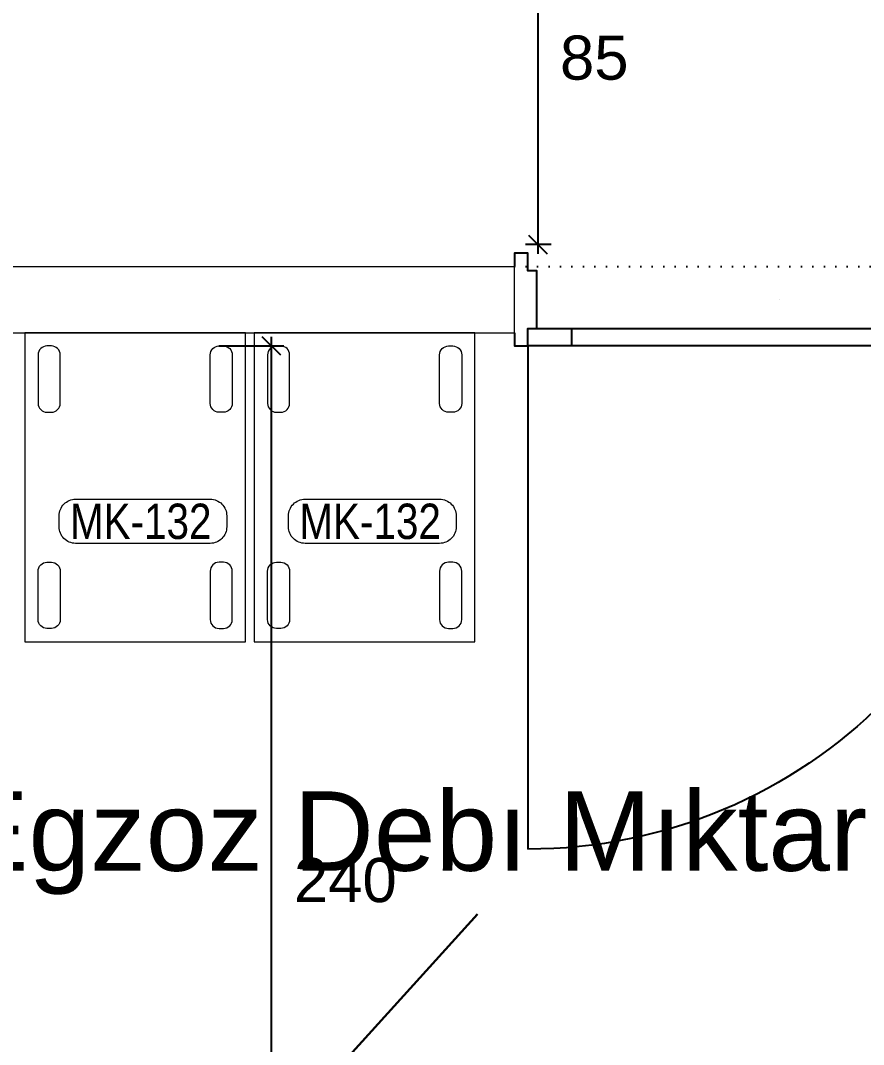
# Model space of a CAD drawing. Extents: x -5598 to 26293, y -3808 to 13850.
# Drawn here: x -482 to -290.9, y 3248.7 to 3480.8 of the extents above; entities that cross this region are included whole.
import ezdxf
from ezdxf.enums import TextEntityAlignment as Align

# ---------------------------------------------------------------- set-up
doc = ezdxf.new("R2010")
doc.units = 0
doc.header["$LTSCALE"] = 100
doc.header["$MEASUREMENT"] = 0
doc.linetypes.add('DOT', pattern=[0.25, 0, -0.25])
for name, color, linetype, lineweight in [('AD', 5, 'Continuous', 9), ('AK', 7, 'Continuous', 15), ('AP', 6, 'Continuous', 15), ('Y-DUVAR GAZBETON', 161, 'Continuous', 20)]:
    doc.layers.add(name, color=color, linetype=linetype, lineweight=lineweight)
doc.layers.add('KA-PEN-5 @ 1', color=5, linetype='Continuous')
doc.layers.add('OLCU DIS', color=7, linetype='Continuous')
doc.layers.add('MAKPA EGZOST', color=7, linetype='Continuous', lineweight=30, true_color=0xbb1e36)
doc.layers.add('MAKPA GIDER OLC', color=7, linetype='Continuous', lineweight=30, true_color=0xcf6a1e)
doc.styles.add('MAKPA TESISAT', font='arial.ttf', dxfattribs={"height": 10})
doc.styles.add('OLC-50', font='romans.shx', dxfattribs={"width": 0.5, "height": 0.15})
doc.styles.add('olcu', font='romans.shx', dxfattribs={"width": 0.5})
doc.styles.add('POZ TEXT', font='ARIALN.TTF', dxfattribs={"height": 8})
doc.styles.get("Standard").update_dxf_attribs({"font": 'arial.ttf'})
doc.dimstyles.new('1-200', dxfattribs={"dimtxt": 40, "dimasz": 2, "dimexe": 0, "dimexo": 0, "dimgap": 10, "dimtad": 1, "dimdec": 4, "dimrnd": 0.1, "dimzin": 9, "dimdsep": 46, "dimtxsty": 'olcu', "dimblk1": 'SOL', "dimblk2": 'SAG', "dimsah": 1, "dimcen": 0, "dimse1": 1, "dimse2": 1, "dimclre": 13, "dimadec": 0, "dimazin": 0, "dimtfac": 1, "dimtdec": 4, "dimtix": 1, "dimtmove": 2, "dimatfit": 2, "dimldrblk": 'SOL', "dimfxl": 0, "dimtolj": 1, "dimarcsym": 0})
doc.dimstyles.new('MAKPA TESISAT DIM', dxfattribs={"dimscale": 0.7, "dimtxt": 12, "dimasz": 6, "dimexe": 4, "dimexo": 0, "dimgap": 8, "dimtad": 2, "dimtih": 1, "dimtoh": 1, "dimdec": 0, "dimrnd": 5, "dimzin": 0, "dimdsep": 46, "dimtxsty": 'MAKPA TESISAT', "dimblk1": 'OBLIQUE', "dimblk2": 'OBLIQUE', "dimsah": 1, "dimcen": 0, "dimdle": 3, "dimclrd": 256, "dimclre": 256, "dimclrt": 256, "dimadec": 0, "dimazin": 0, "dimtfac": 1, "dimtdec": 0, "dimtix": 1, "dimtofl": 0, "dimtmove": 2, "dimatfit": 3, "dimldrblk": 'OBLIQUE', "dimfxl": 0, "dimtvp": 7, "dimtolj": 1, "dimtzin": 0, "dimarcsym": 0})

# ---------------------------------------------------------------- blocks, each defined once
blk = doc.blocks.new('SOL')
at = {"color": 0}
for p, q in [((0, 30), (0, -6.96)), ((7.58, 0), (-6.97, 0))]:
    blk.add_line(p, q, dxfattribs=at)
blk.add_circle((0, 0), 3, dxfattribs=at)
blk = doc.blocks.new('SAG')
at = {"color": 0}
for p, q in [((0, -30), (0, 6.96)), ((7.58, 0), (-6.97, 0))]:
    blk.add_line(p, q, dxfattribs=at)
blk.add_circle((0, 0), 3, dxfattribs=at)
blk = doc.blocks.new('*D332')
at = {"layer": 'OLCU DIS', "color": 0, "lineweight": -2, "transparency": 16777216}
blk.add_line((21268, -935), (-2968, -935), dxfattribs=at)
at = {"layer": 'OLCU DIS', "color": 0, "lineweight": -2, "transparency": 16777216, "xscale": 2, "yscale": 2, "zscale": 2, "rotation": 180}
blk.add_blockref('SAG', (-2970, -935), dxfattribs=at)
at = {"layer": 'OLCU DIS', "color": 0, "lineweight": -2, "transparency": 16777216, "xscale": 2, "yscale": 2, "zscale": 2}
blk.add_blockref('SOL', (21270, -935), dxfattribs=at)
at = {"layer": 'OLCU DIS', "color": 0, "transparency": 16777216, "insert": (9295.64, -905), "char_height": 40, "attachment_point": 5, "style": 'olcu'}
blk.add_mtext('\\A1;24240', dxfattribs=at)
blk = doc.blocks.new('*U583')
at = {"color": 0, "lineweight": -2}
for p, q in [((-117, 18), (-117, 132)), ((-107, 18), (-107, 14)), ((-13.1, 18), (-13.1, 14)), ((-60, 7.5), (-60, 7.5))]:
    blk.add_line(p, q, dxfattribs=at)
at = {"color": 0, "linetype": 'DOT', "ltscale": 0.1}
blk.add_line((-120, 0), (0, 0), dxfattribs=at)
at = {"color": 0, "lineweight": -2}
for points in [[(-120, 15), (-120, 18), (-117, 18), (-117, 14), (-115, 14), (-115, 1), (-117, 1), (-117, -3), (-120, -3), (-120, 0)], [(0, 15), (0, 18), (-3, 18), (-3, 14), (-5, 14), (-5, 1), (-3, 1), (-3, -3), (0, -3), (0, 0)]]:
    blk.add_lwpolyline(points, dxfattribs=at)
blk.add_lwpolyline([(-117, 18), (-117, 14), (-3, 14), (-3, 18)], close=True, dxfattribs=at)
blk.add_arc((-117, 18), 114, 0, 90, dxfattribs=at)
at = {"style": 'OLC-50', "width": 0.5, "flags": 1}
for tag, p in [('K-NO', (-182.76, -83.82)), ('K-KANRENK', (-2.31, -88.79)), ('K-BLOK', (-183.43, -120.56)), ('K-KASRENK', (-1.25, -126.74)), ('K-KAT', (-184.31, -156.03)), ('K-TAMACILMA', (-2.77, -165.71)), ('K-MAHALKOD', (-183.25, -193.98)), ('K-FOTOSEL', (-1.83, -201.71)), ('K-MAHALAD', (-184.78, -232.95)), ('K-HERMETIK', (0.08, -236.3)), ('K-ACILISYON', (-183.83, -268.95)), ('K-HIDROLIK', (-2.21, -270.16)), ('K-YANGIN', (-181.93, -303.54)), ('K-KART', (-0.38, -303.83)), ('K-KANATTIP', (-184.21, -337.41)), ('K-BAND', (-1.83, -345.67)), ('K-KANATMALZ', (-182.39, -371.07)), ('K-MENFEZ', (0.08, -380.26)), ('K-KASAMALZ', (-181.37, -410.06)), ('K-PBAR', (-2.21, -414.12)), ('K-KASATIP', (-182.05, -446.79)), ('K-ELEKTRIKLI', (-0.38, -447.79)), ('K-DUVAR', (-182.05, -485.23)), ('K-TIP', (-0.38, -486.44)), ('K-REZ1', (-0.38, -524.33)), ('K-REZ2', (-0.38, -560.76)), ('K-REZ3', (-0.38, -600.74))]:
    blk.add_attdef(tag, p, '', height=30, dxfattribs=at)
blk = doc.blocks.new('A$C308B0628')
at = {"layer": 'AD'}
for points in [[(5, 52), (6, 52, 0.414214), (8, 54), (8, 65, 0.414214), (6, 67), (5, 67, 0.414214), (3, 65), (3, 54, 0.414214)], [(45, 52), (44, 52, -0.414214), (42, 54), (42, 65, -0.414214), (44, 67), (45, 67, -0.414214), (47, 65), (47, 54, -0.414214)], [(5, 18), (6, 18, -0.414214), (8, 16), (8, 5, -0.414214), (6, 3), (5, 3, -0.414214), (3, 5), (3, 16, -0.414214)], [(45, 18), (44, 18, 0.414214), (42, 16), (42, 5, 0.414214), (44, 3), (45, 3, 0.414214), (47, 5), (47, 16, 0.414214)]]:
    blk.add_lwpolyline(points, format="xyb", close=True, dxfattribs=at)
at = {"layer": 'AK'}
blk.add_lwpolyline([(0, 0), (50, 0), (50, 70), (0, 70)], close=True, dxfattribs=at)
blk = doc.blocks.new('GN ARABA')
at = {"layer": 'AK', "rotation": 179.9999999999944}
blk.add_blockref('A$C308B0628', (50, 0), dxfattribs=at)
blk = doc.blocks.new('POZ_X')
at = {"layer": 'AP'}
blk.add_lwpolyline([(12.75, 10), (-17.75, 10, 0.414214), (-21.5, 6.25), (-21.5, 3.75, 0.414214), (-17.75, 0), (12.75, 0, 0.414214), (16.5, 3.75), (16.5, 6.25, 0.414214)], format="xyb", close=True, dxfattribs=at)
at = {"layer": 'AP', "style": 'POZ TEXT'}
blk.add_attdef('POZ_NO', text='', height=8, dxfattribs=at).set_placement((-3, 5), align=Align.MIDDLE_CENTER)
at = {"layer": 'AP', "style": 'POZ TEXT', "flags": 1}
blk.add_attdef('URUN_ADI', text='', height=7, dxfattribs=at).set_placement((-3, -4.34), align=Align.MIDDLE_CENTER)
blk = doc.blocks.new('_OBLIQUE')
at = {"color": 0, "linetype": 'ByBlock', "lineweight": -2}
blk.add_line((-0.5, -0.5), (0.5, 0.5), dxfattribs=at)
blk = doc.blocks.new('*D827')
at = {"layer": 'MAKPA GIDER OLC', "lineweight": -2, "transparency": 16777216}
for p, q in [((-364.76, 3516.65), (-364.76, 3427.9)), ((-374.71, 3514.55), (-361.96, 3514.55)), ((-361.75, 3430), (-367.56, 3430))]:
    blk.add_line(p, q, dxfattribs=at)
at = {"layer": 'MAKPA GIDER OLC', "lineweight": -2, "transparency": 16777216, "xscale": 4.199999999999998, "yscale": 4.199999999999998, "zscale": 4.199999999999998}
for p, rotation in [((-364.76, 3514.55), 90), ((-364.76, 3430), 270)]:
    blk.add_blockref('_OBLIQUE', p, dxfattribs=dict(at, rotation=rotation))
at = {"layer": 'MAKPA GIDER OLC', "transparency": 16777216, "insert": (-351.95, 3472.27), "char_height": 10, "attachment_point": 5, "style": 'MAKPA TESISAT'}
blk.add_mtext('\\A1;85', dxfattribs=at)
blk = doc.blocks.new('*D893')
at = {"layer": 'MAKPA GIDER OLC', "lineweight": -2, "transparency": 16777216}
for p, q in [((-425.09, 3162.74), (-425.09, 3409.1)), ((-437.04, 3407), (-422.29, 3407)), ((-435, 3164.84), (-422.29, 3164.84))]:
    blk.add_line(p, q, dxfattribs=at)
at = {"layer": 'MAKPA GIDER OLC', "lineweight": -2, "transparency": 16777216, "xscale": 4.199999999999998, "yscale": 4.199999999999998, "zscale": 4.199999999999998}
for p, rotation in [((-425.09, 3407), 90), ((-425.09, 3164.84), 270)]:
    blk.add_blockref('_OBLIQUE', p, dxfattribs=dict(at, rotation=rotation))
at = {"layer": 'MAKPA GIDER OLC', "transparency": 16777216, "insert": (-408.37, 3285.92), "char_height": 10, "attachment_point": 5, "style": 'MAKPA TESISAT'}
blk.add_mtext('\\A1;240', dxfattribs=at)

msp = doc.modelspace()

# ---------------------------------------------------------------- linework, layer by layer
at = {"layer": 'MAKPA EGZOST', "ltscale": 0.2}
msp.add_line((-378.41641, 3278.29915), (-520.23695, 3121.70085), dxfattribs=at)
at = {"layer": 'Y-DUVAR GAZBETON'}
for p, q in [((-540, 3425), (-370, 3425)), ((-370, 3410), (-370, 3425)), ((-540, 3410), (-370, 3410))]:
    msp.add_line(p, q, dxfattribs=at)

# ---------------------------------------------------------------- block references
at = {"layer": 'AK', "rotation": 180}
for p in [(-431, 3340), (-379, 3340)]:
    msp.add_blockref('GN ARABA', p, dxfattribs=at)
at = {"layer": 'AP', "ltscale": 6}
ref = msp.add_blockref('POZ_X', (-451.75, 3372.27748), dxfattribs=dict(at, xscale=-1, rotation=180))
ref.add_attrib('POZ_NO', 'MK-132', dxfattribs={"height": 8, "style": 'POZ TEXT'}).set_placement((-454.75, 3367.27748), align=Align.MIDDLE_CENTER)
ref = msp.add_blockref('POZ_X', (-399.75, 3372.27748), dxfattribs=dict(at, xscale=-1, rotation=180))
ref.add_attrib('POZ_NO', 'MK-132', dxfattribs={"height": 8, "style": 'POZ TEXT'}).set_placement((-402.75, 3367.27748), align=Align.MIDDLE_CENTER)
at = {"layer": 'KA-PEN-5 @ 1', "xscale": -1, "rotation": 180}
msp.add_blockref('*U583', (-250, 3425), dxfattribs=at)

# ---------------------------------------------------------------- texts
at = {"layer": 'MAKPA EGZOST', "ltscale": 0.2}
msp.add_text('Egzoz Debı Mıktarı 9000 m³/h', height=18, dxfattribs=at).set_placement((-496.93482, 3288.09044))

# ---------------------------------------------------------------- dimensions: what is measured, and where the dimension line sits
at = {"layer": 'MAKPA GIDER OLC'}
for base, p1, p2, picture, middle in [((-364.75589, 3430), (-374.70883, 3514.54885), (-361.74717, 3430), '*D827', (-351.94921, 3472.27442)), ((-425.08628, 3406.99951), (-435, 3164.84417), (-437.04411, 3406.99951), '*D893', (-408.371, 3285.92184))]:
    dim = msp.add_linear_dim(base=base, p1=p1, p2=p2, angle=90, dimstyle='MAKPA TESISAT DIM', override={"dimfxl": 0}, dxfattribs=at)
    dim.commit()
    dim.dimension.update_dxf_attribs({"geometry": picture, "text_midpoint": middle})
at = {"layer": 'OLCU DIS', "color": 7}
dim = msp.add_linear_dim(base=(-2970, -935), p1=(21270, -635), p2=(-2970, 7535), dimstyle='1-200', dxfattribs=at)
dim.commit()
dim.dimension.update_dxf_attribs({"geometry": '*D332', "text_midpoint": (9295.63768, -905), "dimtype": 160})

doc.saveas('drawing.dxf')
